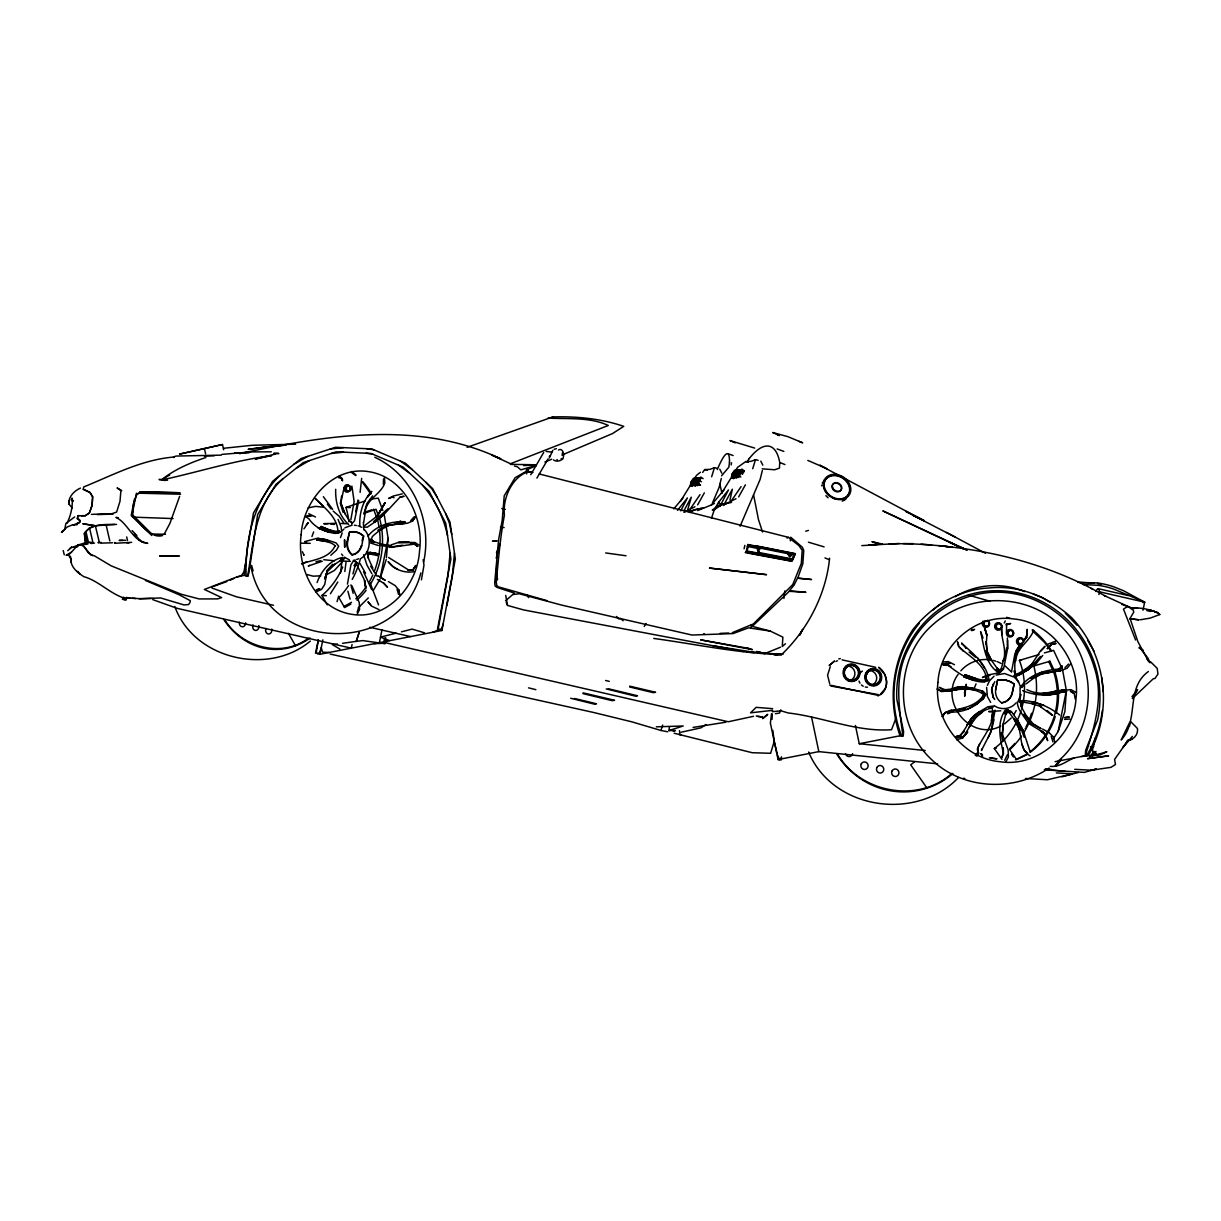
<?xml version="1.0" encoding="UTF-8"?>
<svg xmlns="http://www.w3.org/2000/svg" width="1221" height="1221" viewBox="0 0 1221 1221"><rect width="100%" height="100%" fill="white"/><g stroke="black" fill="none" stroke-linecap="round" stroke-linejoin="round"><path stroke-width="1.5" d="M996.29 669.413L1000.457 672.099L1003.57 669.001L1007.584 648.809L1007.356 638.003M1020.619 694.123L1019.993 701.541M1129.608 726.098L1129.623 722.481L1121.153 739.987C1139.544 720.207 1125.121 688.369 1148.381 671.504M454.456 552.991L452.319 576.449L446.917 605.585M450.076 553.235L447.954 575.915L438.186 628.846L439.713 629.853L441.697 628.678L443.238 623.931M1006.486 632.081L1006.592 624.511L1006.531 625.839M547.13 600.671L498.504 586.874L496.733 585.485L496.275 581.913L496.794 562.744M698.748 477.609L695.756 484.371L697.634 485.607M739.59 470.833L736.812 476.373L739.239 477.09M986.95 650.839L986.232 641.727L986.95 650.839L991.528 660.424L997.801 669.245L1000.762 670.787L996.977 668.162L1000.167 670.482L999.419 671.062L1001.525 667.826L1003.815 658.867L1003.25 661.248C1007.447 649.679 1000.533 638.629 1001.693 627.106M383.348 484.355L383.516 479.014M64.621 529.822L65.888 523.488L74.695 516.91M772.054 719.398L772.267 713.888M986.599 687.408L987.407 696.565L990.658 702.396M698.656 484.081L698.763 482.326M739.697 476.068L739.819 474.313M1066.238 692.215L1064.88 711.568L1058.164 731.471L1052.945 739.361M279.746 475.625C253.327 501.236 245.116 540.521 246.108 575.854L247.649 575.702C253.724 542.109 255.097 503.601 282.738 478.983M781.516 756.883L781.257 759.889L778.052 759.569L770.39 723.122L771.504 713.919M1003.219 723.87L1002.365 734.447L1003.219 723.87L1005.936 713.385L1007.707 711.4L1006.806 711.141L1009.935 713.415L1015.262 720.985L1019.978 730.189L1013.888 718.971C1024.236 729.273 1016.742 748.305 1030.188 755.86M986.186 644.093L986.934 635.424L985.072 628.846M335.119 563.919L327.06 571.626L325.213 578.037L327.243 570.817L324.74 584.447L321.52 589.407L316.01 591.926M386.401 557.692L388.125 538.324L384.096 513.919M729.548 462.286L728.83 467.185L721.565 475.824M829.593 558.18C826.052 594.352 807.722 629.532 781.654 654.532L775.976 655.005M1033.653 724.511L1032.768 723.671L1041.04 728.693L1033.653 724.511L1025.915 715.079L1021.29 706.806L1020.588 702.289L1020.863 706.242M790.353 540.827L790.704 537.225L802.35 547.252L803.769 550.335L802.853 563.675L797.695 578.266L811.507 579.517L797.527 578.052L794.138 585.042L789.392 590.781L805.921 592.307L789.239 591.33L752.304 626.327L770.344 631.104L782.859 637.133L782.295 646.489L785.469 643.742M1011.583 671.596L1014.956 653.571L1019.077 645.894M360.103 492.399L361.675 478.403M341.559 496.108L340.751 503.235L344.047 487.805M790.765 556.135L789.804 556.913L788.751 555.769M347.436 584.111L350.961 564.713L353.48 560.851M1020.1 694.841L1020.069 687.82C1028.479 674.892 1045.161 669.52 1059.981 669.093L1057.325 669.825M129.808 598.031L125.442 598.519C110.272 594.062 98.565 580.723 83.837 576.663C77.228 572.451 70.223 566.849 70.849 558.318L71.367 559.737L68.559 555.021M153.007 598.366L152.854 599.664L177.228 608.363L351.327 648.153L352.06 644.49M212.24 586.813L212.088 588.11L236.462 596.81L273.504 605.28M75.336 546.855L77.61 546.367L72.772 547.451C83.822 541.575 83.715 547.405 91.041 555.158L94.246 555.753L111.08 565.796L181.151 594.215L199.145 598.946L217.659 598.885L221.657 597.618L204.365 589.438L237.927 576.571L244.246 575.335L247.497 548L253.464 512.942L272.619 481.333L301.114 458.531L335.561 447.283L371.81 448.931L405.509 463.263L432.646 488.598L449.939 521.855L455.341 559.081L441.926 630.479L319.948 654.273L315.522 653.037L318.391 639.773M783.897 598.458L784.798 590.903M981.913 749.084L981.425 750.457L990.857 732.112L995.146 710.179M1098.839 594.535C1100.823 592.063 1098.015 585.378 1095.924 591.513M694.505 482.951L693.833 484.798L695.711 485.973M344.81 571.504L346.062 562.011M673.29 731.272L675.366 730.57L668.955 730.555L669.474 726.785M692.948 482.692L692.246 484.127M734.004 474.679L733.226 476.175L736.065 477.854M1007.584 648.809L1007.63 640.277M344.795 539.972L344.933 547.191M344.383 539.819L344.536 546.84M423.656 561.996C432.524 521.352 413.492 474.984 374.786 457.28M848.137 494.368L847.832 496.123M363.66 522.542L365.445 511.37M1004.715 659.828L1006.608 648.015M1053.021 742.002L1051.235 736.355M552.899 450.29L549.282 458.012M1102.426 710.21C1100.213 725.839 1095.329 741.605 1086.888 754.99L1085.728 754.303C1094.443 726.571 1104.288 696.489 1094.153 667.154C1082.859 628.006 1047.649 596.871 1006.806 592.689C966.574 588.354 926.19 611.767 908.79 648.092C893.894 675.35 898.931 706.7 902.884 735.5L901.632 735.942C886.828 698.855 893.848 653.907 919.413 623.153M340.583 572.908L342.033 560.332M731.165 464.926L731.532 462.759M421.428 579.822L423.977 565.201L423.168 559.615M358.791 500.717L354.487 520.848L351.663 523.962M384.997 641.452L385.699 637.728M744.215 471.153L743.94 472.008M750.762 628.403L751.449 624.679M695.97 483.791L698.427 478.785M737.011 475.793L739.804 469.597M245.879 561.675L243.864 572.084L241.086 575.961L236.63 577.197M355.693 511.675L358.012 499.938M134.493 499.007L131.196 515.491L151.77 535.47M136.416 493.223L132.173 514.453L151.831 534.035L165.476 534.264M346.993 541.895L349.496 532.188A18.437 15.278 -87.8 0 1 356.944 532.28A18.437 15.278 -87.8 0 1 363.66 536.065L361.721 545.802A13.019 10.791 -87.8 0 1 352.442 554.792L351.892 554.777A13.019 10.791 -87.8 0 1 346.993 541.895L347.542 541.91A13.019 10.791 -87.8 0 0 352.442 554.792M347.542 541.91L349.496 532.188A18.437 15.278 -87.8 0 1 356.395 532.249L356.944 532.28M362.133 540.903L362.774 537.667M380.296 577.487L388.125 538.324M381.944 629.944L379.426 642.536L384.997 643.818M821.886 485.058L821.718 485.866M1001.708 702.808A13.019 12.531 79 0 1 995.603 689.972L997.542 680.234A18.437 17.75 79 0 1 1006.211 680.28A18.437 17.75 79 0 1 1014.132 684.035L1012.194 693.772A13.019 12.531 79 0 1 1001.708 702.808L1001.449 702.853A13.019 12.531 79 0 0 1011.934 693.818L1012.194 693.772M1011.934 693.818L1014.132 684.035M1058.164 731.471L1065.994 692.322M1143.024 610.21L1144.657 602.121L1113.323 588.904A92.659 89.194 79 0 0 1098.183 585.317L1082.935 584.523M319.948 654.273L322.848 639.85M318.36 639.835L316.208 652.64L317.735 653.647L319.734 652.472L321.276 647.71L322.588 652.182L329.197 652.472M383.882 641.666L384.646 638.064M693.131 480.464C691.651 482.081 689.606 488.4 693.284 485.531M734.187 472.451L731.73 477.472M735.988 470.879L734.554 473.473M744.093 548.794L744.856 545.36M747.115 551.068L748.442 545.07L794.138 554.151L791.818 559.447L747.115 551.068L746.062 552.396L747.817 544.474L795.069 553.876L792.368 560.027L746.29 551.373M1095.222 738.018L1092.337 750.747L1097.13 754.654L1100.915 754.502L1106.882 751.754L1093.436 755.814M994.001 719.642L991.544 729.96L988.155 737.759M126.725 597.252L126.007 600.167L122.283 599.129L128.602 597.893L140.491 598.733L160.638 597.954L184.066 604.944L188.568 604.563L189.957 602.609L190.262 600.671L178.938 594.658L145.436 580.448M721.306 478.495L719.077 487.469L712.53 502.823M762.347 470.497L760.118 479.456L740.094 526.282M350.824 519.902L354.136 501.465L351.892 486.156M496.199 558.211L499.847 544.123M729.944 500.122L732.356 489.194L723.595 505.479M311.935 536.568L313.675 531.898M974.19 688.491L976.052 683.836M1020.817 694.657L1018.253 700.9M352.945 573.885L355.25 565.292L357.234 562.805M1014.239 662.164L1017.093 651.785L1022.282 643.62M363.827 514.056L366.819 503.724L372.619 495.833M741.635 469.276L738.049 475.931M549.328 456.791L549.557 456.028M337.042 601.648L338.66 596.153M772.832 730.387L774.221 741.345L770.634 753.296L752.212 752.716L674.145 733.241M325.397 576.938L324.771 579.044L327.06 571.626L333.531 565.094L341.758 559.722L340.476 560.454L343.773 559.752M986.858 679.441L986.125 675.564C989.025 685.515 970.069 675.64 964.636 674.77L976.327 678.739M711.645 476.755L714.438 467.674L717.109 468.345M752.701 468.742L755.494 459.676L758.149 460.332M1007.294 754.883L1004.7 760.271M359.111 632.28L356.273 641.361L342.552 643.299M330.174 654.074L593.91 712.545L631.898 721.855L660.973 730.463L662.667 725.06M380.494 577.548L386.248 559.447M179.64 496.321L169.872 523.473L164.163 534.279M711.492 518.269L714.331 509.615L722.344 504.41L731.471 502.411M781.455 757.646L779.654 759.737L777.487 755.051M359.233 632.447L356.273 641.361L362.759 640.598L378.312 642.765M695.1 484.233L697.985 477.915M72.283 507.967L68.941 504.136C68.132 496.947 74.313 490.72 80.464 488.095M357.112 612.057L358.715 607.6M694.2 479.41L695.268 477.899L697.054 479.105M694.49 483.073C695.756 478.098 697.756 478.647 700.579 477.289M698.916 485.103L696.962 483.913L699.297 478.937M735.24 471.398L736.11 470.039M340.461 537.652L342.201 532.982M694.902 484.203L695.314 483.104M987.362 685.363L989.498 680.845L994.031 676.19M365.048 512.438C366.208 499.023 380.769 494.597 384.813 483.043L384.462 477.548M420.848 572.924C399.175 657.142 267.048 652.304 251.068 567.048M496.474 552.762L499.862 543.849M526.51 473.885L528.311 469.154M896.183 717.551L891.544 729.715C856.226 732.188 822.801 716.88 788.232 712.972L781.15 710.866L772.298 711.66L772.572 710.332L750.533 712.835L756.165 707.341L772.679 708.668M700.289 478.601L697.908 483.745L699.786 484.966M1088.491 755.158C1113.521 710.927 1106.501 654.807 1071.779 617.795C1049.48 597.466 1019.901 584.828 989.422 587.942C958.989 589.3 931.699 606.043 912.942 629.502C892.124 660.958 887.698 700.228 900.014 735.775L903.235 736.11L903.601 731.593L896.794 699.19A105.418 101.496 79 0 1 1006.928 591.193A105.418 101.496 79 0 1 1097.633 719.841L1085.652 750.32L1085.271 754.837L1088.491 755.158L1055.112 761.675M701.434 481.761L699.526 480.677L700.762 478.296M696.886 477.716L693.742 483.791L695.619 484.951M737.927 469.703L734.783 475.778M780.845 709.844L779.532 713.033L775.411 713.736M691.956 482.127L693.986 478.861M317.078 582.524C321.062 571.245 330.097 560.042 342.139 557.57L343.04 558.012M1025.396 638.72C1028.418 636.721 1026.54 621.382 1027.12 634.554L1024.388 639.865L1026.937 637.011L1016.131 650.869L1021.26 643.177M979.685 743.711L977.945 747.679L977.975 752.747M1033.714 630.265C1029.379 642.246 1016.406 647.512 1015.872 660.592C1013.186 662.499 1016.605 680.83 1014.3 670.634C1013.964 678.739 1023.351 669.612 1026.647 668.528L1025.625 669.139L1033.424 662.85L1031.211 665.002L1040.368 651.052L1044.886 646.23M993.329 683.882L991.559 689.636L992.963 696.794L991.91 687.972L994.825 681.669M77.152 524.679L73.275 525.015L79.594 522.481L79.594 519.658L77.35 518.727L77.93 515.781L85.287 515.689L89.408 512.973L92.17 505.097L92.659 496.718L89.942 492.445L83.257 489.3L83.73 486.95C112.881 475.076 141.422 459.798 173.504 457.066L174.023 457.585M741.345 470.589L738.964 475.747L740.842 476.968M355.25 565.292L354.655 566.559L356.608 563.263M357.112 614.438L359.539 609.523L359.279 602.64L351.846 585.668M692.124 480.998C690.124 482.585 689.499 488.308 692.505 485.378M733.18 472.985C730.555 474.74 731.562 480.952 733.821 476.892M384.905 502.777L377.686 515.827L385.088 502.731L376.541 516.59L364.362 525.824M799.847 634.996L802.701 629.334L799.618 635.057M982.325 697.634L983.821 694.642C971.061 685.042 955.249 690.567 941.254 691.59L937.011 688.995M116.529 524.404C105.555 524.603 91.254 523.214 84.234 533.577L85.806 544.49M1132.31 698.641L1137.636 689.575L1132.004 696.657M687.209 511.446L691.3 497.206L684.279 510.164M700.457 478.25L701.129 477.35M741.498 470.238L742.17 469.352M992.52 706.135L987.881 706.776L979.211 711.935L971.641 718.299L980.005 711.538C969.443 716.239 967.414 728.189 959.813 735.546L956.211 736.324M734.66 476.877L733.623 478.663L731.745 477.503M1005.906 761.767L1008.378 757.066L1008.164 749.999L1002.212 733.684M680.769 510.851L687.408 497.954L677.502 510.347M720.054 506.166L728.464 489.957L718.543 502.35L714.239 509.966M1004.211 623L1005.31 620.94M1089.681 756.928L1093.955 751.373L1092.963 752.35M969.199 726.983L974.663 718.07L982.493 712.133M697.618 504.899L704.334 492.857M738.659 496.901L745.375 484.859M370.986 539.239L374.221 542.002L370.986 539.239C374.053 535.821 367.857 539.651 380.494 529.731M958.119 674.404C938.216 700.976 970.558 742.124 1000.747 726.098M1013.949 714.468L1016.193 710.561M126.541 597.985L124.145 599.648L123.489 597.115M985.347 694.367L981.867 691.3L985.347 694.367L983.042 698.336L985.271 694.612M530.738 474.71L543.681 452.487M536.904 478.098L548.046 458.974M67.109 523.137C70.65 515.628 73.077 506.318 72.024 498.061L72.711 501.068L71.184 499.74L73.336 501.068M303.968 528.83L308.226 522.664L306.273 524.877M680.418 501.449L696.504 475.381L700.35 472.283M721.474 493.437L737.545 467.384L745.756 461.569L751.068 461.34L755.494 459.676M742.261 474.313L742.963 473.489M694.154 479.578L691.773 484.615L694.154 485.515M373.321 590.384L379.914 579.349M1022.191 687.347L1024.495 683.485M337.82 582.051L330.403 593.757M696.596 481.333L698.961 477.762M644.23 626.449L646.046 623.443M1099.465 591.803L1144.642 602.167L1142.871 602.518M822.282 483.012L822.771 482.219M747.649 460.943L749.236 458.44M388.644 557.509L409.249 570.39L412.942 569.841L415.735 565.491L413.064 570.009L407.936 570.39M969.947 723.595L971.824 720.68M353.983 565.674L356.578 561.675M1007.707 711.4L1005.555 714.712L1008.164 710.897M966.834 725.457L971.595 718.177L967.2 724.816M412.942 569.841L415.369 566.193M1095.359 751.877L1092.078 756.471M983.821 694.642C975.35 708.195 958.531 708.287 945.13 712.606L942.52 716.254L945.359 712.515L950.9 710.164M1017.581 651.48L1020.634 646.993M341.758 562.438L334.386 570.482L326.205 574.816M692.963 479.563L691.422 481.654L693.314 482.814M734.019 471.55L732.478 473.641M683.882 512.286L690.124 509.126L700.015 494.673M723.366 505.067L731.165 501.114L741.055 486.675M736.141 470.024L738.201 471.062M1130.142 618.238L1133.76 612.118L1133.302 610.241L1127.807 606.379L1104.257 595.543L1105.982 596.489C1045.176 560.805 973.473 545.375 903.403 543.604M738.323 469.612L734.859 476.77L736.828 477.899M1005.799 709.34C996.199 722.313 1000.228 739.056 1003.403 753.281L1001.724 757.585L1003.403 753.51L1003.311 747.649M371.581 491.544L367.735 496.84L371.672 491.468C362.79 500.381 359.02 513.934 359.859 526.175M702.64 472.42L704.715 469.581L710.012 469.352L714.438 467.674M62.759 531.15L63.339 530.616L61.996 531.73L63.523 530.509L61.462 532.295L67.231 526.968L73.077 524.618M415.369 517.063L412.377 521.123L407.646 523.168L399.923 524.084M1004.471 713.781L1007.417 709.783L1011.431 711.584L1017.505 720.314L1023.076 730.28L1030.234 752.06M1056.165 766.223L1061.186 759.431M739.682 472.68L742.185 473.275M1055.127 766.208L1058.424 761.843M1055.799 765.46L1059.019 761.187M830.249 666.697L827.579 675.289L829.639 683.47M767.566 714.438L763.064 718.223L761.492 716.834L756.242 715.994M748.442 545.07L747.374 546.398L760.179 548.946M758.439 547.756L757.386 549.084L758.317 553.937L759.386 552.609L758.439 547.756L793.833 554.853M1042.749 655.448L1036.492 663.14L1027.548 670.07L1018.696 675.213L1014.315 675.259L1018.925 674.908L1017.795 675.396L1026.235 670.665L1016.635 676.113L1013.857 676.022M1000.121 672.115L1003.097 668.467L999.709 672.649M942.093 716.498L945.13 712.606M1070.481 664.178L1067.123 668.253L1060.881 670.619L1054.028 671.519M734.493 470.192L732.112 474.206M673.748 508.898L682.905 498.015M697.679 510.561L711.355 504.975L723.946 490.003M698.381 482.417L697.512 483.089L700.533 485.241M505.555 600.763L514.468 593.116L496.871 587.362L495.085 585.958L494.703 582.768L498.672 539.194L502.182 520.543L504.212 495.833L515.125 477.686L527.014 470.94L526.19 470.054L536.385 465.567M410.744 520.665L413.995 516.956M1068.573 664.01L1064.941 667.75M767.627 714.514L762.728 718.62L762.713 717.078L757.554 716.452M1040.399 656.471L1033.973 663.659L1025.762 669.673M1015.918 702.975C1010.805 709.37 1000.503 710.424 994.047 705.524M694.001 483.302L693.116 484.676L695.024 485.866M735.042 475.305L734.187 476.694M326.602 570.848L332.753 564.209M739.026 469.902L736.141 476.175L738.064 477.426M85.577 542.673L84.524 533.089L89.515 527.869L95.665 525.763L82.799 523.748L95.375 525.824L99.283 542.139M880.982 694.49C889.651 687.27 887.636 673.656 878.922 667.383M1133.103 697.893L1153.341 678.708L1155.005 678.479L1157.951 674.038L1157.203 668.314L1150.319 661.584M1040.658 651.19L1044.825 646.855M964.407 731.242L960.24 735.576L956.074 736.828M342.445 530.601L343.971 529.029M1058.729 669.871L1062.194 665.811L1058.928 669.337L1062.438 667.979L1057.874 669.566M67.766 550.717L71.749 546.871M75.183 548.137L69.078 554.563L66.102 555.265L71.551 552.151M387.835 508.791L373.534 521.642M960.835 670.833C967.627 663.003 978.143 658.668 988.476 659.615M1047.45 648.58L1051.785 644.23L1056.089 643.482L1051.602 644.383L1047.236 648.656L1051.785 644.23M1011.247 718.04L1004.578 723.9M958.561 777.472C916.422 821.87 832.691 809.859 808.623 752.044M1058.256 761.034C1098.244 726.999 1097.969 659.432 1059.202 624.587C1025.319 592.093 967.871 593.406 933.363 624.206C893.467 658.165 893.741 725.579 932.432 760.347C963.415 789.834 1014.269 791.91 1049.114 768.055M787.072 538.095L788.415 537.347L798.748 545.466L802.182 550.244L801.312 563.446L792.734 584.584L753.372 623.931L732.295 632.646M400.076 497.069L403.8 496.337L400.076 497.069L383.638 514.774L374.816 521.993L383.135 515.186M358.348 607.768L368.315 597.908M735.027 470.848L732.997 474.114L734.889 475.305M367.994 536.034C377.106 524.832 391.361 521.321 405.158 521.703L395.68 522.924L400.717 521.169L395.329 523.55M330.845 555.265L336.508 550.106L338.675 546.245L336.157 542.948L326.709 539.774M1132.34 736.416L1122.816 747.695L1128.189 740.079L1114.59 759.431L1115.46 764.514L1110.957 767.353L1090.506 770.344L1096.321 769.032L1084.324 772.389L1044.306 769.841M972.267 719.001L979.761 712.454M844.749 499.893L846.443 498.519M735.195 471.565L732.814 476.602L734.767 477.884M705.967 724.526L701.007 727.838L681.15 732.218M310.302 641.086C268.376 676.388 193.773 659.371 174.817 606.532M932.356 610.454L939.254 604.777L947.008 600.396M948.9 712.972L947.588 713.72L952.655 711.812L951.8 712.041C965.201 712.469 978.662 705.372 986.049 694.459L982.997 691.178L971.947 688.064M1036.736 662.652L1027.548 670.07L1028.494 669.367M834.386 661.156L829.181 665.521L834.37 661.217M736.095 474.45L737.911 470.497M161.752 479.624C174.74 469.368 190.232 462.713 205.845 457.539M951.861 773.412C918.009 803.906 860.072 792.841 837.499 754.013M87.988 543.925L77.93 545.009L87.103 542.277L92.903 542.658M1025.838 684.05L1033.225 678.525L1043.986 672.817L1052.441 671.581L1042.81 673.443L1043.986 672.817M823.656 480.677L824.557 480.006M293.986 464.224L307.631 456.395M296.398 468.07L309.371 460.607M69.734 548.672L71.703 547.344M375.885 521.336L367.307 527.151L363.293 527.121M879.547 695.298L885.133 688.736A17.445 17.277 58.1 0 0 886.599 681.532L884.935 674.633L878.754 667.444M689.438 512.362L692.566 510.302L701.358 508.318M308.226 638.354C281.502 658.302 241.483 647.374 224.679 619.688M360.546 558.699C370.329 553.082 372.084 538.186 364.667 529.929M85.958 531.593L88.492 542.475M377.793 530.28L387.515 524.343M739.972 469.78C737.362 470.711 738.919 474.694 738.598 475.061M690.033 512.53L694.612 509.813L703.769 507.86M967.063 709.477L977.243 703.525M164.392 478.113L169.704 475.045M1030.997 678.281L1041.711 672.222M343.757 606.608L351.511 602.319M350.839 604.136L344.627 607.554L338.904 597.68A84.402 69.979 -87.8 0 0 348.596 585.515M1047.923 644.154L1055.478 641.269M379.472 530.479L389.606 524.999L397.924 524.007L388.202 525.518L389.606 524.999M984.935 676.22L982.447 677.563L988.674 674.831L998.854 672.847M653.769 638.446C696.321 644.245 738.583 653.464 781.654 654.532L783.47 653.571L774.068 655.021M309.646 565.338L308.272 566.04L322.252 561.248M301.618 563.904C313.324 559.416 329.06 558.974 335.149 545.65L335.5 546.138C331.15 541.407 323.504 541.3 316.788 539.926L318.33 539.804M711.355 504.975L714.422 503.434M344.963 527.762L352.136 525.122M835.942 661.477L837.423 660.729M690.124 509.126L694.932 506.761M731.165 501.114L735.988 498.748M1015.445 759.813L1026.113 754.624M1027.273 754.395L1016.605 759.584L1009.675 749.709A84.402 81.242 79 0 0 1021.55 736.065M233.776 578.571L230.265 580.128M554.227 449.252L556.349 448.702M1127.258 740.674C1133.286 740.124 1138.537 734.63 1137.407 728.403L1130.463 721.397M302.045 563.72L306.654 561.752M996.122 675.076L1004.593 673.534L1013.094 676.739M432.677 632.28L439.942 629.288M988.11 680.448L984.187 682.066C969.856 681.929 958.836 673.32 948.076 665.353L943.574 665.155M544.871 462.042L551.663 459.249M561.843 455.082L612.53 433.562L623.733 426.358C601.251 418.589 576.068 416.147 552.213 416.971M173.504 457.066L175.992 456.059L221.291 455.143M76.892 523.58L79.609 522.481L80.22 520.97L77.366 518.727L77.961 515.781L79.121 515.506M759.554 653.067L764.926 653.525L780.555 647.191M510.332 463.797L608.272 425.473C589.667 416.788 567.567 419.276 548.122 418.086M842.185 501.114L844.291 500.289M76.633 546.581L77.915 546.26L76.831 546.504M988.644 679.975L984.95 681.41L974.434 679.807L983.836 681.318L988.293 680.005M226.785 581.562L214.026 586.202M946.351 712.56L951.632 710.561M356.624 559.523L358.745 558.73M304.838 541.575L317.323 538.247L327.182 539.85L318.025 538.43M467.094 447.329L553.327 416.727M348.931 521.825A75.122 62.286 -87.8 0 0 345.955 507.432L365.125 500.946M370.345 499.175L378.251 498.153L382.799 510.424M366.636 511.568L371.856 509.798M363.858 513.415L376.022 509.294L380.082 520.268A71.932 59.646 -87.8 0 1 375.976 573.427M1074.236 757.936C1066.192 761.065 1059.767 767.307 1050.304 766.361M337.103 532.707L339.621 531.868L335.592 533.424C325.137 532.112 314.82 527.731 308.806 518.711L305.464 516.62M370.635 552.548L366.773 553.83L369.978 552.533M391.422 544.764L398.428 542.46L409.371 542.399L415.186 542.567L418.864 545.07M513.278 594.474L519.246 593.742L561.431 605.036L691.956 635.042L733.119 633.577L748.595 627.838L770.344 631.104M668.955 730.555L683.195 725.976L656.303 726.831M1128.982 740.109L1131.974 739.148M316.208 589.987L319.917 588.812L316.926 589.651M1057.142 690.643L1049.419 693.055L1042.047 693.711L1064.132 689.773L1061.4 690.094M1020.527 702.853L1024.053 702.273M396.123 633.165L380.464 637.148L389.453 640.582M1024.312 682.982A75.122 72.314 79 0 0 1019.413 660.393L1039.025 654.532M1044.367 652.93L1053.601 650.381L1061.782 667.979M1032.737 666.284L1049.907 661.263L1054.99 672.191A71.932 69.246 79 0 1 1056.257 712.972M956.623 739.789L962.392 738.064C970.497 726.617 976.846 709.767 992.322 708.073M387.53 641.086L383.547 642.277L728.281 721.764L753.494 716.3M805.738 531.211L808.439 530.418M536.355 465.323L520.818 469.871L517.429 466.804L514.407 466.04M1023.671 700.61L1018.925 701.999L1022.847 700.488C1036.354 701.388 1049.16 706.593 1059.691 715.033M308.089 507.905L315.583 506.364L323.107 507.203M275.458 454.044L255.22 459.05L271.535 455.631C234.279 460.47 198.702 471.962 162.195 479.884L164.53 479.67L159.035 479.502L163.4 479.914M335.851 533.119L337.225 532.982L328.861 531.471L338.11 533.18L341.621 531.547L341.117 526.984L338.019 519.383M1051.022 644.413L1055.31 643.208M953.784 689.636L961.934 688.278L947.633 691.345L962.926 688.049L974.114 689.85M956.791 737.85L961.858 736.416L958.18 737.225M222.481 444.52L179.67 454.09L222.481 444.52L223.657 449.786M988.949 706.974L993.558 706.623L988.751 707.096M1064.102 691.422C1050.67 696.703 1035.927 696.016 1022.679 690.659M1025.442 778.494L1047.42 779.746L1078.433 772.511M1072.526 774.038L1062.011 776.8M952.014 710.286L951.174 710.5L955.936 710.088M401.465 631.822L412.133 629.105L424.603 632.844M527.335 471.917C512.744 477.319 502.426 497.115 504.41 515.231C500.259 537.026 498.336 560.897 496.275 581.913M402.274 493.879L393.345 496.001L388.614 498.458L392.353 497.13L394.032 497.741M726.19 503.479L719.108 505.128L712.316 510.057L714.331 509.615M315.934 561.736L320.711 560.622M84.341 544.078L86.126 543.681M1057.798 692.566L1046.458 695.146L1056.333 693.467L1046.824 695.085L1033.744 693.162M684.95 511.614L690.414 510.424M94.49 543.101L90.934 543.513M330.204 449.023L343.36 447.634M331.212 453.464L343.62 452.182M957.523 709.95L965.628 708.333L958.226 709.767L965.063 708.836M838.735 658.913L840.323 658.592M1019.413 660.393L1021.519 659.981M1049.907 661.263L1048.747 661.492L1053.097 670.863M997.542 680.234L995.603 689.972M997.984 680.128A18.437 17.75 79 0 1 1005.951 680.341L1006.211 680.28M778.052 759.569L818.818 751.617L937.56 763.827M855.417 725.503L859.248 743.726L900.014 735.775M1025.167 728.494L1026.327 728.265M1001.953 759.386L994.306 748.488L996.428 748.076M402.564 545.192L389.636 547.252M239.56 453.693C325.137 435.424 418.406 419.597 500.869 458.898L491.651 454.975L512.087 464.484M1048.427 769.841L1049.419 769.673M725.747 722.206L693.055 727.426M961.217 686.675L954.334 687.866L961.98 686.629L972.755 688.201L961.98 686.629L947.679 689.697L948.549 689.59L943.131 689.59L940.277 687.972M954.501 689.56L961.934 688.278M1000.823 710.79L988.674 711.553L991.483 711.751M353.357 560.332L355.28 560.027M953.845 689.88L964.315 688.537L955.921 689.331M222.054 454.38L252.213 451.907L271.321 451.801M1051.266 769.383L1045.329 768.757M1065.078 717.46L1069.123 716.864M223.504 448.29L252.411 445.268L295.558 444.2M264.346 447.023L248.122 449.343L286.157 444.978M310.241 543.33L300.915 543.208M1006.058 624.206L1010.683 623.58L1006.501 623.977M337.484 643.986L332.402 644.657L339.881 649.084M1081.592 756.501L1100.915 754.502M340.644 558.913L344.566 558.409M374.343 643.665L384.737 643.238M320.787 575.808L313.217 576.175L307.051 574.587M95.925 525.717L114.621 524.481M1140.445 619.749L1150.213 618.101L1159.95 614.468C1152.319 608.791 1136.461 607.356 1133.958 608.104L1136.369 608.18L1132.554 608.119M114.408 542.673L115.4 542.582M306.547 515.964L311.859 515.934M263.187 447.13L284.127 445.253M943.131 663.797L949.862 663.614M1064.529 717.658L1068.97 717.261M861.828 545.619L899.038 543.467M877.685 544.261L868.589 545.024L882.508 544.078L871.931 541.651L879.181 543.91M394.612 524.099L405.662 523.229L396.672 523.885L401.526 523.534M1090.384 746.916L1093.802 746.642M114.667 543.284L131.67 542.353M413.736 571.764C404.151 573.275 393.91 569.505 388.049 561.645M943.116 661.98L948.29 661.584L954.486 664.712M1064.62 719.398L1069.81 719.016M1077.945 582.356L1097.526 582.936A97.878 94.215 79 0 1 1113.521 586.721L1123.625 590.781L1144.642 602.167M497.008 540.888L492.46 541.208L496.596 540.979M163.98 480.448L167.552 480.204M987.56 675.595L989.88 675.457M523.611 465.583L536.278 464.911M278.419 453.205L273.611 453.434L278.8 453.708M307.845 515.705L310.363 515.583L308.821 515.476M316.788 539.926L328.525 541.575M720.1 633.394L728.769 633.027M91.438 514.377L111.95 513.69L116.621 512.072L119.994 501.297L120.91 490.598L117.094 487.942L121.734 490.583M101.267 542.445L97.939 542.567L99.054 542.735M97.161 514.59L113.11 514.087M151.297 598.443L139.057 598.687M112.485 542.78L100.794 543.131M946.168 691.101L942.414 691.223L938.094 689.148M214.392 455.754L204.411 456.059M122.741 540.338L119.109 540.43L125.687 540.293M889.239 543.818L913.125 543.604M1127.807 606.379L1123.473 609.081L1135.591 640.002M945.191 663.415L948.381 663.324M703.51 633.913L704.471 633.897M1061.354 691.712L1066.788 691.62L1058.363 691.758L1064.361 691.803M87.103 542.277L92.689 542.689M1079.654 582.432L1093.955 583.073M81.364 515.72L85.287 515.689L89.362 512.973L92.109 505.112L92.598 496.718L89.911 492.46L83.257 489.3M171.337 555.952L175.366 555.952L159.569 555.937L179.304 556.043L174.603 555.952M942.933 664.926L947.664 664.926L951.052 666.681M155.388 535.5L162.622 535.561M161.645 535.561C148.092 537.561 141.712 523.336 132.478 516.315L133.577 503.586L136.721 494.719L141.407 491.88L179.365 492.735M510.515 464.346L536.248 464.789M389.728 545.589L391.559 545.695L381.257 544.139L373.687 541.544M830.799 686.004L878.067 694.566L878.113 696.107M339.774 561.019L350.381 561.339M328.098 523.672L323.794 523.717L335.546 523.29M139.591 491.819L180.128 492.765M138.141 493.192L180.601 494.215M410.195 543.971L414.499 544.123L417.78 546.443M1133.958 608.104L1137.01 608.211M133.745 517.155L173.107 518.574M345.955 507.432L350.381 507.6M363.66 536.065L363.11 536.034A18.437 15.278 -87.8 0 0 356.395 532.249M361.721 545.802L361.157 545.772A13.019 10.791 -87.8 0 1 360.79 546.962M327.274 604.868L321.901 595.482L326.343 595.65M340.598 523.458L347.161 523.748M1135.057 608.15L1137.575 608.256M334.371 560.775L323.748 559.722M135.775 598.549L132.478 598.321M1074.709 769.337L1089.788 770.13M330.891 524.206L334.493 524.404M1056.379 772.924L1071.305 773.748M921.031 544.2L931.608 544.932M762.209 468.833L774.725 469.764L779.425 468.131L779.761 462.545M308.806 513.72L315.506 516.987M747.023 651.999L754.181 652.609M366.132 453.205L372.802 454.212M781.654 654.532L750.076 651.678L713.049 645.756M366.651 448.687L374.053 449.877M789.407 555.494L790.613 556.043M859.248 743.726L925.213 750.518M1046.534 769.413L1065.139 771.336M126.48 542.689L129.029 542.979M1130.005 618.772L1138.949 619.795M1129.883 618.803L1138.827 619.825M1147.023 659.081L1147.908 660.134L1137.896 641.712L1130.249 619.001M938.628 545.604L945.649 546.413M842.047 659.859L875.701 667.307M500.442 527.136L504.12 527.594M546.169 451.404L551.739 452.106M947.404 546.642L952.655 547.344L943.894 546.108L950.869 547.298M605.677 552.945L626.037 555.769M990.506 757.905L996.977 758.806M366.559 551.999L378.998 554.059L370.161 552.457L378.022 553.83M989.407 757.859L996.168 758.851M944.627 689.834L939.239 687.301M354.365 525.198L356.318 525.534M1023.091 702.106L1033.149 703.83M379.746 545.192L391.33 547.267L414.499 544.123L417.628 546.367M747.924 552.747L790.765 560.79M745.222 552.594L792.017 561.37L795.42 553.617L756.379 545.863M118.3 517.719L115.888 517.383C128.495 523.137 132.692 541.956 147.726 543.36L141.911 541.59M729.135 648.809L523.534 609.905L507.539 605.433L506.211 602.319M732.722 649.48L736.294 650.167M739.865 650.839L743.452 651.51M747.542 648.183L700.64 639.865L752.457 649.648L747.542 648.183L749.755 648.855M759.386 552.609L792.047 558.943M760.134 554.288L783.729 558.867M787.362 559.569L790.994 560.271M305.113 541.849L306.624 542.155M787.606 554.395L791.254 555.112M92.674 555.479L87.927 552.365L82.997 544.749L77.93 545.009M660.973 730.463L667.719 731.806M527.518 471.504L532.493 472.512M378.296 555.723L369.093 553.815L371.169 554.12C365.415 550.9 369.551 562.866 368.055 556.089M378.388 545.543L369.963 542.78M527.884 471.459L532.677 472.496M1098.259 588.69L1128.357 595.573M369.81 627.289L410.561 636.599M605.601 680.494L609.294 681.364M629.654 686.156L655.585 692.261L653.342 692.689L629.609 686.965M583.058 692.856L614.529 700.259L612.301 700.701L583.089 693.65M527.625 471.199L532.554 472.359M788.415 537.347L539.239 473.977M608.302 688.736L637.53 695.772L635.546 696.168L606.226 688.919M574.557 698.504L596.474 703.784L594.505 704.166L570.68 698.275M764.926 653.525L756.593 651.495L762.53 653.082M798.931 441.376L802.67 442.826L787.988 436.691L772.695 432.509L779.334 435.5L777.548 434.6M528.54 687.85L535.866 689.667M745.756 461.569L748.427 462.24M704.715 469.581L707.371 470.238M824.099 546.871L808.439 542.185M501.816 508.47L505.311 509.371M1146.794 610.531L1150.319 611.446M244.246 575.335L247.97 576.388L249.053 572.008L257.616 514.652L275.915 484.447L303.22 462.606L336.202 451.831L370.909 453.418L403.189 467.155L429.166 491.391L445.741 523.26L450.915 558.943L437.5 629.242L441.926 630.479M968.36 595.085L990.307 601.343M1026.861 689.606C1042.108 697.298 1055.341 690.552 1071.076 689.651L1075.655 692.261M1032.02 701.8L1043.787 705.234M1006.638 617.322L1009.904 618.314M992.856 660.302L995.695 661.156M1138.918 647.908L1143.085 650.076M1031.974 703.632L1041.528 706.745L1039.575 706.059L1052.212 715.308M754.67 448.076L729.944 440.567L735.286 442.857M1121.672 604.319L1133.943 608.699M358.058 525.717L361.599 527.289M728.372 453.83L733.104 455.54M330.754 530.463L320.925 526.449L328.922 529.807L335.958 531.364L339.27 530.708L337.958 531.608C337.332 516.773 324.343 507.997 315.11 498.336L323.229 506.181M963.415 675.686L973.671 679.425M777.151 448.946L783.821 451.404M807.814 460.424L825.579 468.116L826.861 468.879L819.825 465.232L921.412 519.307L905.86 511.416M349.45 559.92L344.414 557.173M1033.363 594.032L1042.001 597.405L1050.518 602.564M824.953 557.921L828.845 559.508M780.54 462.774L784.92 464.56M967.291 550.198L882.859 510.897L963.995 549.099M379.136 609.691L371.367 606.013L367.964 601.8L370.818 604.929M320.223 527.441L328.449 531.135M966.36 549.908L949.328 542.185L964.483 549.114M997.114 661.584L1001.174 663.43M923.717 520.283L912.728 515.186M912.438 515.018L954.99 536.981M913.369 515.598L924.312 520.741L905.982 511.462M351.251 522.267L351.999 522.619L349.496 521.062L344.108 512.148L341.453 504.868M1006.516 709.554L1009.645 711.08M681.303 735.393L679.09 734.279L679.99 734.08L679.471 730.707M985.545 553.342L946.534 532.417M342.246 559.325L343.055 559.752M776.434 433.943L779.334 435.5M1042.536 729.029L1048.549 732.341M1091.131 588.354L1092.81 589.285M742.261 469.444L744.184 470.726M701.205 477.442L703.128 478.632M397.863 569.413L393.254 566.803L388.751 562.164M1007.096 709.889L1011.171 712.24L1010.515 711.858M142.155 541.697L143.559 542.506L139.057 539.835L140.278 540.598L134.325 533.959M400.488 461.126L412.301 469.597M398.519 465.17L409.676 473.214M829.608 685.042L878.082 695.344M963.751 778.098L964.911 778.784M388.431 581.608L395.161 585.592L398.748 589.926L399.786 595.085M377.335 579.365L383.638 583.211L387.515 587.27L383.486 582.814M379.288 576.678L385.073 580.234M743.33 471.932L741.284 470.97L743.162 472.13M742.46 473.824L740.582 472.664L741.819 470.299M696.794 479.99C695.329 476.648 691.498 482.631 695.314 482.707M695.314 479.349L693.436 478.189L691.055 482.219M696.916 483.623L695.039 482.448L696.87 478.495M695.146 484.279L697.023 485.439M1073.808 693.391L1070.329 691.193L1074.221 693.497L1075.182 698.931M378.174 575.747L385.134 580.219M999.129 673.107C984.843 664.209 984.157 646.199 980.57 631.684L980.89 632.234M356.685 562.606L354.609 561.187L357.982 563.507M351.236 472.237L355.662 475.549M333.165 511.08L339.179 516.254L343.849 523.153M962.606 644.367L961.66 643.253C972.816 653.418 986.461 663.812 988.995 679.761M718.543 502.35L721.275 504.502M348.733 524.542C338.995 516.101 335.134 501.953 335.699 489.3M1029.639 724.084L1044.657 733.165L1041.269 731.44L1045.725 735.439C1050.655 749.496 1045.13 730.707 1041.605 731.12M969.138 652.121L975.381 657.142M1032.325 630.692L1044.81 642.689L1050.945 651.175M1004.975 665.796L1011.553 671.962M1013.766 676.541L1018.39 681.471L1020.863 687.835M1047.053 710.485L1052.441 715.079M620.436 618.406L623.137 620.726M1065.384 613.217L1077.12 625.35M78.419 572.527L77.06 571.321L79.808 573.809M1027.594 753.296L1024.175 750.198L1022.038 744.413M1147.847 660.637L1150.06 662.774L1147.938 658.18L1139.452 647.298M825.869 495.68L828.067 497.817M616.483 616.468L619.123 619.123M1049.19 732.737L1053.387 737.011L1054.883 742.185M959.416 647.176L963.461 651.297M132.143 530.601L136.874 535.592M961.66 643.253L966.315 648.32L965.506 647.451M425.854 482.264L432.036 489.087L436.965 496.901M422.68 485.332C434.951 499.542 443.528 517.032 447.497 535.378M994.703 699.526L992.826 696.55L993.665 698.091M362.378 482.188L370.818 494.093M327.426 504.227L331.028 508.943M341.575 554.029L342.872 555.753M1023.839 714.178L1031.333 724.175M332.631 509.31L323.367 496.718M1027.563 721.977C1023.58 715.765 1017.612 709.722 1017.261 701.922M1011.492 754.181L1013.476 756.989M927.06 788.156L910.683 764.804A75.122 72.314 79 0 0 914.483 761.828M977.441 657.539L984.416 667.643M1087.774 640.476L1093.955 650.961M370.635 566.178L377.121 576.297M526.785 594.658L528.586 597.618M345.116 513.858L341.392 504.212M1015.75 719.734L1020.985 728.662L1024.251 737.301M356.639 564.484L364.041 579.151L365.766 587.637L364.743 580.555L365.857 588.827M762.545 532.005L758.455 519.535L753.586 494.856M371.825 573.611L367.002 565.201L363.599 554.792M288.415 633.287L295.558 645.802M360.042 563.507L365.522 573.198M1017.505 720.314L1023.152 730.631M1015.231 675.701L1018.451 682.417M987.652 653.067L991.528 660.424M303.647 554.578L304.014 555.28L302.411 551.755M760.79 461.156L762.804 465.14M719.749 469.169L721.764 473.138M64.27 554.792L63.202 550.564M363.522 571.703L371.688 589.621M368.315 558.226L372.832 568.07M985.851 651.022L990.124 660.592M370.055 582.753L378.541 604.899M445.619 513.537L449.313 522.909L451.755 534.386M957.646 642.429L958.821 645.588M981.425 633.684L983.042 638.018M373.595 509.203L376.495 517.048M70.406 556.288L71.276 562.377M1033.897 666.056L1033.683 665.369A84.402 81.242 79 0 1 1036.354 693.024M340.186 502.869L343.116 512.362M397.039 589.285L398.55 594.276M347.893 591.208L350.076 599.16M350.931 584.874L353.144 593.33M774.221 741.345L777.09 753.342M126.679 536.919L127.518 540.552M106.029 524.648L109.829 540.964M89.515 527.869L92.888 542.368M84.707 532.631L87.225 543.513M719.825 483.928L721.916 493.162M204.426 448.611L205.616 453.876M811.538 716.986L818.818 751.617M957.447 641.559L958.393 646.184C968.65 656.547 985.24 663.736 986.827 680.219M1001.174 732.905L1002.807 741.116M1101.769 677.624L1103.219 691.635M1062.514 669.581L1066.36 690.445M505.708 595.375L507.539 605.433M992.093 707.768L992.78 711.645L991.437 720.833L992.81 711.736C993.314 726.434 982.707 736.599 977.349 748.946L978.097 753.616M496.642 572.618L497.573 579.746M68.773 501.098L68.941 504.136M1001.678 628.922L1001.769 634.767M310.119 638.018A81.273 67.231 -87.8 0 1 223.733 619.383M271.734 629.09A3.785 3.129 -87.8 0 1 268.391 633.989A3.785 3.129 -87.8 0 1 265.964 628.449M258.821 625.549A3.785 3.129 -87.8 0 1 255.479 630.448A3.785 3.129 -87.8 0 1 253.052 624.908M245.619 622.863A3.785 3.129 -87.8 0 1 242.155 626.785A3.785 3.129 -87.8 0 1 239.438 622.176M952.929 773.519A81.273 78.251 79 0 1 836.95 754.38M852.64 753.662A3.785 3.648 79 0 1 845.588 753.983M360.317 548.076A13.019 10.791 -87.8 0 1 359.752 549.16M359.111 550.152A13.019 10.791 -87.8 0 1 351.892 554.777M351.587 471.489A81.273 67.399 -87.8 0 1 355.998 474.984M362.774 481.669A81.273 67.399 -87.8 0 1 371.184 493.208M253.144 570.863A81.273 67.399 -87.8 0 1 251.633 565.399M342.704 566.971A75.122 62.286 -87.8 0 1 321.901 595.482M363.309 522.466A84.402 69.979 -87.8 0 1 363.782 529.868M360.287 559.264A84.402 69.979 -87.8 0 1 352.213 579.441M375.244 575.091A71.932 59.646 -87.8 0 1 370.131 584.63M366.071 590.415A71.932 59.646 -87.8 0 1 356.853 600.091M377.655 520.177A71.932 59.646 -87.8 0 1 379.105 527.472M379.594 531.196A71.932 59.646 -87.8 0 1 374.221 571.642M372.817 574.999A71.932 59.646 -87.8 0 1 369.551 581.455M365.72 587.515A71.932 59.646 -87.8 0 1 355.83 598.763M338.568 476.419A3.785 3.144 -87.8 0 1 341.788 480.051M338.797 477.487A2.869 2.381 -87.8 0 1 341.849 480.112M338.95 477.838A2.869 2.381 -87.8 0 1 342.506 480.891M349.969 486.935A2.869 2.381 -87.8 0 1 348.214 491.3A2.869 2.381 -87.8 0 1 345.696 487.576A2.869 2.381 -87.8 0 1 349.588 486.355M1005.951 680.341A18.437 17.75 79 0 1 1013.873 684.081M1032.325 629.639A81.273 78.251 79 0 1 1051.495 650.793M1024.404 684.63A75.122 72.314 79 0 1 1021.534 709.126M1021.061 710.698A75.122 72.314 79 0 1 994.306 748.488M1036.217 694.886A84.402 81.242 79 0 1 1023.549 733.012M1031.547 713.247A84.402 81.242 79 0 1 1029.746 718.482M1028.372 721.886A84.402 81.242 79 0 1 1026.022 726.877M1014.804 743.482A84.402 81.242 79 0 1 1009.798 748.732M1055.234 716.59A71.932 69.246 79 0 1 1030.234 752.304M1053.83 672.42A71.932 69.246 79 0 1 1057.233 690.888M1057.31 692.75A71.932 69.246 79 0 1 1030.524 751.419M975.335 755.616A3.785 3.648 79 0 1 978.693 752.655M981.348 753.647A3.785 3.648 79 0 1 982.554 756.272M976.831 755.036A2.869 2.763 79 0 1 978.433 753.632M981.15 754.242A2.869 2.763 79 0 1 981.928 755.494M976.892 756.41A2.869 2.763 79 0 1 978.784 753.555M980.89 753.754A2.869 2.763 79 0 1 982.417 756.165M974.633 629.288A3.785 3.648 79 0 1 971.168 630.418M973.168 629.38A2.869 2.763 79 0 1 971.748 629.441M987.53 620.253A3.785 3.648 79 0 1 988.995 625.64A3.785 3.648 79 0 1 983.714 626.602A3.785 3.648 79 0 1 983.164 621.046M986.843 620.726A2.869 2.763 79 0 1 988.751 624.847A2.869 2.763 79 0 1 984.447 625.64A2.869 2.763 79 0 1 984.767 621.107M987.194 620.665A2.869 2.763 79 0 1 988.979 624.999A2.869 2.763 79 0 1 984.462 625.198A2.869 2.763 79 0 1 985.759 620.726M1001.541 628.189A3.785 3.648 79 0 1 995.405 628.739A3.785 3.648 79 0 1 997.435 622.741A3.785 3.648 79 0 1 1001.861 627.258M1000.732 628.296A2.869 2.763 79 0 1 996.229 627.686A2.869 2.763 79 0 1 998.274 623.519A2.869 2.763 79 0 1 1001.373 626.984M1006.379 633.409A3.785 3.648 79 0 1 1011.37 629.746A3.785 3.648 79 0 1 1012.53 636.034A3.785 3.648 79 0 1 1006.562 634.386M1020.359 645.192A3.785 3.648 79 0 1 1016.528 641.895A3.785 3.648 79 0 1 1019.306 637.713A3.785 3.648 79 0 1 1023.61 640.262M1020.695 644.184A2.869 2.763 79 0 1 1017.795 641.697A2.869 2.763 79 0 1 1019.901 638.537A2.869 2.763 79 0 1 1023.167 640.46M1022.404 643.681A2.869 2.763 79 0 1 1018.192 641.88A2.869 2.763 79 0 1 1021.199 638.415A2.869 2.763 79 0 1 1023.351 642.582M1095.405 754.257A5.266 1.313 -77.1 0 1 1095.786 752.991M1094.749 754.196A3.8 0.946 -77.1 0 1 1095.985 751.434M717.292 469.581A68.117 8.715 -75.3 0 1 729.486 462.438M955.188 596.687A82.662 79.563 79 0 1 1024.678 591.559M749.236 458.592A68.117 24.283 -73.6 0 1 779.746 462.576M829.654 496.016A13.69 11.035 33.3 0 1 827.258 477.838A13.69 11.035 33.3 0 1 847.053 482.356A13.69 11.035 33.3 0 1 842.566 498.962M836.019 499.038A13.69 11.035 33.3 0 1 832.691 497.878M840.933 486.34A5.021 4.045 33.3 0 1 838.476 491.788A5.021 4.045 33.3 0 1 832.173 487.942A5.021 4.045 33.3 0 1 835.729 483.15M836.965 483.287A5.021 4.045 33.3 0 1 840.231 485.286M867.52 687.194A8.761 8.44 79 0 1 865.323 686.996M863.247 686.217A8.761 8.44 79 0 1 861.416 684.905M859.981 683.15A8.761 8.44 79 0 1 859.019 681.089M860.713 672.542A8.761 8.44 79 0 1 862.392 671.077M869.138 670.573A7.387 7.112 79 0 1 871.794 684.996M845.558 666.452A7.387 7.112 79 0 1 854.807 672.206A7.387 7.112 79 0 1 848.229 680.875M1097.572 583.562A97.878 94.215 79 0 1 1101.159 584.218M553.479 459.905A26.084 12.714 -75.3 0 0 562.896 458.943L563.568 456.135A9.905 4.838 -75.3 0 0 562.988 451.968A9.982 4.869 -75.3 0 0 561.691 450.045A10.027 4.884 -75.3 0 0 558.501 449.984M561.553 458.531A24.649 12.012 -75.3 0 1 561.126 458.76M557.325 459.722A24.649 12.012 -75.3 0 1 556.929 459.691M562.698 454.624A8.425 4.106 -75.3 0 0 562.53 453.769A8.486 4.136 -75.3 0 0 562.301 452.991M964.712 691.88L964.697 696.291L966.315 684.264L964.559 693.055L964.712 691.88M937.942 682.463C933.271 719.764 962.316 758.455 1000.35 761.767C1037.667 767.353 1074.129 735.515 1076.022 698.229C1080.692 660.927 1051.647 622.252 1013.598 618.94C976.296 613.339 939.819 645.176 937.942 682.463M301.144 534.752C296.428 568.498 316.315 609.355 352.64 614.453C388.37 619.902 417.521 584.63 419.505 551.251C424.236 517.506 404.334 476.648 368.025 471.55C332.28 466.117 303.144 501.388 301.144 534.752M414.972 517.231L412.377 521.123L414.972 517.231M967.612 732.081L962.392 738.064L967.612 732.081M983.683 698.336L975.777 704.578L983.683 698.336M1042.246 673.549L1040.536 674.145L1060.606 670.619L1042.246 673.549M1108.485 755.845L1087.621 758.653L1108.485 755.845M249.359 452.487L234.722 453.067L249.359 452.487M404.227 542.383L398.428 542.46L409.371 542.399L404.227 542.383M766.437 574.648L709.554 568.086L766.437 574.648M1150.93 610.424L1149.892 610.179L1156.959 612.286L1159.553 614.529L1156.76 612.148L1150.93 610.424M974.221 680.204L964.01 676.983L974.221 680.204M841.33 475.946L837.804 474.71A14.576 11.737 33.3 0 0 824.282 489.316A14.576 11.737 33.3 0 0 847.13 497.268A14.576 11.737 33.3 0 0 841.33 475.946M327.655 531.639L318.391 528.128L327.655 531.639M372.603 542.673L369.627 539.529L372.603 542.673M986.4 633.653L984.477 627.502L986.934 635.424L986.4 633.653M399.511 594.581L398.641 589.896L399.511 594.581M892.017 771A3.785 3.648 79 0 0 895.497 776.525A3.785 3.648 79 0 0 898.335 770.71A3.785 3.648 79 0 0 892.017 771M876.861 767.536A3.785 3.648 79 0 0 880.341 773.061A3.785 3.648 79 0 0 883.18 767.246A3.785 3.648 79 0 0 876.861 767.536M861.217 763.964A3.785 3.648 79 0 0 864.697 769.489A3.785 3.648 79 0 0 867.536 763.674A3.785 3.648 79 0 0 861.217 763.964M349.389 490.995A3.785 3.144 -87.8 0 0 347.848 484.737A3.785 3.144 -87.8 0 0 344.093 489.545A3.785 3.144 -87.8 0 0 349.389 490.995M350.396 490.43A2.869 2.381 -87.8 0 0 349.221 485.683A2.869 2.381 -87.8 0 0 346.382 489.331A2.869 2.381 -87.8 0 0 350.396 490.43M996.55 624.969A2.869 2.763 79 0 0 999.175 629.151A2.869 2.763 79 0 0 1001.327 624.755A2.869 2.763 79 0 0 996.55 624.969M1007.951 631.837A2.869 2.763 79 0 0 1010.576 636.019A2.869 2.763 79 0 0 1012.728 631.623A2.869 2.763 79 0 0 1007.951 631.837M1008.287 631.776A2.869 2.763 79 0 0 1010.927 635.958A2.869 2.763 79 0 0 1013.079 631.562A2.869 2.763 79 0 0 1008.287 631.776M825.518 490.186A13.69 11.035 33.3 0 0 847.908 495.299A13.69 11.035 33.3 0 0 837.759 475.457A13.69 11.035 33.3 0 0 825.518 490.186M832.829 488.156A5.021 4.045 33.3 0 0 841.04 490.018A5.021 4.045 33.3 0 0 837.316 482.753A5.021 4.045 33.3 0 0 832.829 488.156M865.72 673.198A8.761 8.44 79 0 0 873.763 685.973A8.761 8.44 79 0 0 880.326 672.527A8.761 8.44 79 0 0 865.72 673.198M866.742 673.855A7.387 7.112 79 0 0 873.534 684.645A7.387 7.112 79 0 0 879.074 673.29A7.387 7.112 79 0 0 866.742 673.855M866.269 673.412A8.242 7.921 79 0 0 873.824 685.424A8.242 7.921 79 0 0 880.005 672.786A8.242 7.921 79 0 0 866.269 673.412M866.742 673.671A7.692 7.402 79 0 0 873.793 684.889A7.692 7.402 79 0 0 879.563 673.076A7.692 7.402 79 0 0 866.742 673.671M843.97 668.742A8.761 8.44 79 0 0 852.014 681.516A8.761 8.44 79 0 0 858.577 668.07A8.761 8.44 79 0 0 843.97 668.742M844.993 669.398A7.387 7.112 79 0 0 851.785 680.173A7.387 7.112 79 0 0 857.31 668.833A7.387 7.112 79 0 0 844.993 669.398M844.52 668.955A8.242 7.921 79 0 0 852.075 680.967A8.242 7.921 79 0 0 858.256 668.33A8.242 7.921 79 0 0 844.52 668.955M844.993 669.215A7.692 7.402 79 0 0 852.044 680.433A7.692 7.402 79 0 0 857.814 668.62A7.692 7.402 79 0 0 844.993 669.215"/></g></svg>
